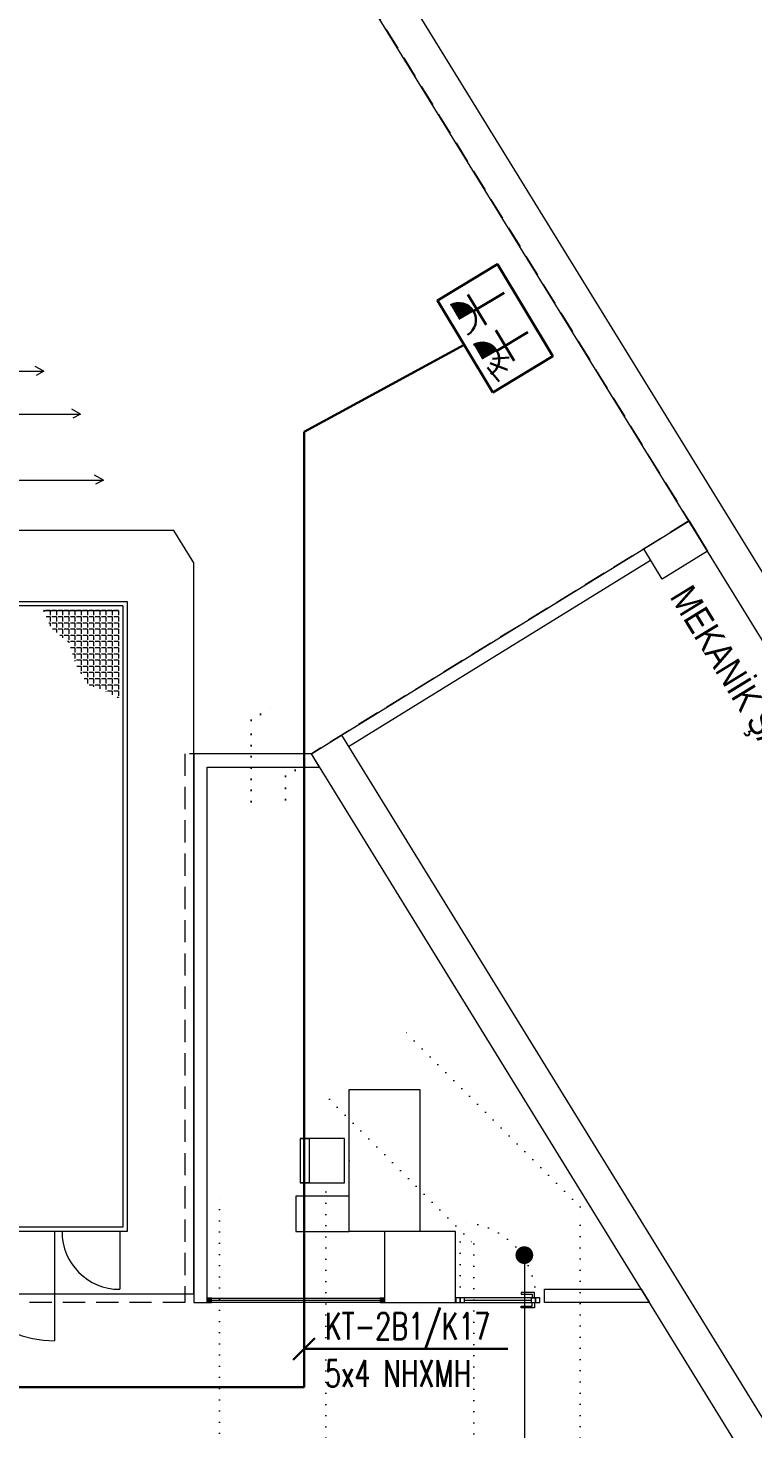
# Model space of a CAD drawing. Header units: metres. Extents: x -13194 to 152406, y -4219 to 19791.
# Drawn here: x 2558 to 3375, y 7048 to 8626 of the extents above; entities that cross this region are included whole.
import ezdxf

# ---------------------------------------------------------------- set-up
doc = ezdxf.new("R2010")
doc.units = ezdxf.units.M
doc.header["$LTSCALE"] = 100
doc.header["$MEASUREMENT"] = 0
for name, pattern in [('DOT2', [0.125, 0, -0.125]), ('DOT5', [0.75, 0, -0.75]), ('HIDDEN', [0.375, 0.25, -0.125])]:
    doc.linetypes.add(name, pattern=pattern)
doc.layers.get('0').update_dxf_attribs({"color": 9, "lineweight": 9})
for name, color, linetype, lineweight in [('00', 9, 'Continuous', 9), ('01', 9, 'Continuous', 9), ('05', 9, 'Continuous', 9), ('06B', 9, 'Continuous', 9), ('06D', 9, 'Continuous', 9), ('10', 9, 'Continuous', 9), ('15', 9, 'Continuous', 9), ('20', 9, 'DOT2', 9), ('21', 9, 'Continuous', 9), ('21_mahal200', 9, 'Continuous', 9), ('E-KABLO', 7, 'Continuous', 30), ('E-KOMBİNE ETANŞ PRİZ (1 FAZ+3 FAZ)', 7, 'Continuous', 30), ('E-YAZI', 7, 'Continuous', 30)]:
    doc.layers.add(name, color=color, linetype=linetype, lineweight=lineweight)
doc.styles.add('E-YAZI', font='txttw.shx')
doc.styles.add('MuuM_TEXT-STANDART', font='ARIALN.TTF')
doc.dimstyles.new('MuuM_DIM200', dxfattribs={"dimscale": 20, "dimtxt": 2, "dimasz": 1, "dimexe": 1, "dimexo": 1, "dimgap": 1, "dimtad": 1, "dimdec": 1, "dimrnd": 0.5, "dimdsep": 46, "dimtxsty": 'MuuM_TEXT-STANDART', "dimblk": 'ARCHTICK', "dimcen": 0, "dimdle": 0.15, "dimclrd": 256, "dimclre": 256, "dimclrt": 256, "dimadec": 0, "dimazin": 0, "dimtfac": 5, "dimtdec": 1, "dimtix": 1, "dimtmove": 2, "dimatfit": 3, "dimldrblk": 'DOT', "dimfxl": 3, "dimfxlon": 1, "dimtolj": 1, "dimlwd": -1, "dimlwe": -1, "dimarcsym": 0})
pattern_1 = [(180, (37871.371, -7935.1185), (-9e-16, -6.985), [5.08, -1.905]), (270, (37871.371, -7935.1185), (6.985, -1e-15), [5.08, -1.905])]

# ---------------------------------------------------------------- blocks, each defined once
blk = doc.blocks.new('100_KOMBİNE ETANŞ PRİZ (1 FAZ+3 FAZ)')
at = {"layer": 'E-KOMBİNE ETANŞ PRİZ (1 FAZ+3 FAZ)', "color": 3}
for p, q in [((-2.086, 4.354), (-3.349, 4.162)), ((-1.918, 4.039), (-2.951, 3.235)), ((-1.749, 3.722), (-2.279, 2.681))]:
    blk.add_line(p, q, dxfattribs=at)
at = {"layer": 'E-KOMBİNE ETANŞ PRİZ (1 FAZ+3 FAZ)', "color": 4}
for p, q in [((-1.423, 3.177), (-1.423, 0.637)), ((1.809, 3.145), (1.809, 0.637)), ((-2.639, 2.496), (-0.137, 2.496)), ((3.04, 2.881), (0.537, 2.881))]:
    blk.add_line(p, q, dxfattribs=at)
at = {"layer": 'E-KOMBİNE ETANŞ PRİZ (1 FAZ+3 FAZ)', "color": 3}
blk.add_lwpolyline([(-3.785, 4.934), (3.785, 4.934), (3.785, 0), (-3.785, 0)], close=True, dxfattribs=at)
at = {"layer": 'E-KOMBİNE ETANŞ PRİZ (1 FAZ+3 FAZ)', "color": 4, "const_width": 1.2}
for points in [[(-1.426, 3.777, 0.414214), (-0.816, 4.366)], [(1.806, 3.729, 0.414214), (2.416, 4.319)]]:
    blk.add_lwpolyline(points, format="xyb", dxfattribs=at)
at = {"layer": 'E-KOMBİNE ETANŞ PRİZ (1 FAZ+3 FAZ)', "color": 4}
for centre in [(-1.416, 4.377), (1.817, 4.345)]:
    blk.add_arc(centre, 1.2, 179.24487, 359.24487, dxfattribs=at)
blk = doc.blocks.new('p-kolon_80x80')
blk.add_lwpolyline([(-40, -40), (40, -40), (40, 40), (-40, 40)], close=True)
blk = doc.blocks.new('2.bod.sitatik')
at = {"layer": '01'}
for points in [[(6612.7, -2131.8), (4752.4, -1474.9), (3694.6, -1194.2), (2863.6, 154.4)], [(2885.9, 194.4), (3720.3, -1159.7), (4764.2, -1436.6), (6627.6, -2094.7)]]:
    blk.add_lwpolyline(points, dxfattribs=at)
for points in [[(3324.2, -593.2), (3273.2, -624.7), (3252.2, -590.6), (3303.3, -559.2)], [(2911.6, -800.5), (3399.2, -1591.8), (3464.9, -1609), (3454.7, -1647.6), (3373.6, -1626.4), (2877.6, -821.5), (2911.6, -800.5)]]:
    blk.add_lwpolyline(points, close=True, dxfattribs=at)
blk.add_blockref('p-kolon_80x80', (3000, -1400), dxfattribs=at)
blk = doc.blocks.new('p-sandalye-03')
for points in [[(-5, -25.1), (-5, 24.9), (-55, 24.9), (-55, -25.1), (-5, -25.1)], [(-55, 24.9), (-45, 24.9), (-45, -25.1), (-55, -25.1)]]:
    blk.add_lwpolyline(points)
blk.add_point((0, -0.1))
blk = doc.blocks.new('m-calisma unitesi 02')
at = {"ltscale": 0.5}
blk.add_lwpolyline([(-160, 140), (-160, 80), (-120, 80), (-120, 140)], close=True, dxfattribs=at)
blk.add_lwpolyline([(0, 80), (0, 0), (-160, 0), (-160, 80)], close=True)
at = {"linetype": 'DOT5'}
blk.add_lwpolyline([(-160, 80), (-160, 80)], dxfattribs=at)
at = {"rotation": 270}
blk.add_blockref('p-sandalye-03', (-80, 80), dxfattribs=at)
blk = doc.blocks.new('p-al-01')
at = {"layer": '06B'}
for points in [[(27, 4.3), (27, 10.6), (42, 10.6), (42, 8.7), (29.3, 8.7), (29.3, 8.7), (29.3, 4.3), (27, 4.3)], [(27, -0.7), (27, -6.9), (42, -6.9), (42, -5), (29.3, -5), (29.3, -5), (29.3, -0.7), (27, -0.7)]]:
    blk.add_lwpolyline(points, dxfattribs=at)
at = {"layer": '06D'}
for p, q in [((115.7, 4.3), (28.8, 4.3)), ((28.8, -0.7), (115.7, -0.7))]:
    blk.add_line(p, q, dxfattribs=at)
at = {"layer": '10'}
for points in [[(25.7, -0.7), (25.7, 4.3), (20.7, 4.3), (20.7, -0.7)], [(30.7, -0.7), (30.7, 4.3), (25.7, 4.3), (25.7, -0.7)], [(110.7, -0.7), (110.7, 4.3), (105.7, 4.3), (105.7, -0.7)], [(115.7, -0.7), (115.7, 4.3), (110.7, 4.3), (110.7, -0.7)]]:
    blk.add_lwpolyline(points, close=True, dxfattribs=at)
at = {"layer": '15'}
blk.add_lwpolyline([(105.7, 1.8), (30.7, 1.8)], dxfattribs=at)
at = {"layer": '20'}
blk.add_lwpolyline([(110.7, -0.7), (110.7, -85.7)], dxfattribs=at)
blk.add_arc((110.7, -0.7), 85, 180, 270, dxfattribs=at)
blk = doc.blocks.new('prf-10x10')
blk.add_lwpolyline([(-5, -5), (5, -5), (5, 5), (-5, 5)], close=True)
at = {"color": 255}
blk.add_solid([(-5, -5), (5, -5), (-5, 5), (5, 5)], dxfattribs=at)
at = {"layer": '10'}
blk.add_point((0, 0), dxfattribs=at)
blk = doc.blocks.new('_ArchTick')
at = {"color": 0, "linetype": 'ByBlock', "const_width": 0.15}
blk.add_lwpolyline([(-0.5, -0.5), (0.5, 0.5)], dxfattribs=at)
blk = doc.blocks.new('_Dot')
at = {"color": 0, "linetype": 'ByBlock', "lineweight": -2}
blk.add_line((-0.5, 0), (-1, 0), dxfattribs=at)
at = {"color": 0, "linetype": 'ByBlock', "const_width": 0.5}
blk.add_lwpolyline([(-0.25, 0, 1), (0.25, 0, 1)], format="xyb", close=True, dxfattribs=at)
blk = doc.blocks.new('2.bod.Mimari')
at = {"layer": '06D'}
h = blk.add_hatch(dxfattribs=at)
h.set_pattern_fill('ANGLE', color=256, style=0)
h.set_pattern_definition(pattern_1)
h.paths.add_polyline_path([(2604.25, -696.63), (2612.83, -722.34), (2625.26, -743.77), (2643.27, -749.77), (2660, -758.69), (2660, -660), (2656.5, -660), (2591.5, -660), (2583, -660), (2575.53, -660), (2584.1, -679.91)])
h = blk.add_hatch(dxfattribs=at)
h.set_pattern_fill('ANGLE', color=256, style=0)
h.set_pattern_definition(pattern_1)
h.paths.add_polyline_path([(2604.25, -696.63), (2612.83, -722.34), (2625.26, -743.77), (2643.27, -749.77), (2660, -758.69), (2660, -660), (2656.5, -660), (2591.5, -660), (2583, -660), (2575.53, -660), (2584.1, -679.91)])
at = {"layer": '00'}
for points in [[(2911.64, -800.47), (3252.18, -590.64)], [(2919.51, -813.24), (3260.05, -603.41)]]:
    blk.add_lwpolyline(points, dxfattribs=at)
for points in [[(2877.58, -821.46), (2745, -821.46), (2745, -1440), (2760, -1440), (2759.94, -1425), (2760, -1425), (2760, -836.46), (2886.83, -836.46)], [(3258.72, -1440), (3140.29, -1440), (3140.29, -1425), (3249.48, -1425)]]:
    blk.add_lwpolyline(points, close=True, dxfattribs=at)
at = {"layer": '06D'}
for p, q in [((2448.04, -438.77), (2617.36, -438.77)), ((2459.76, -513.13), (2643.14, -513.13)), ((2260, -650), (2670, -650)), ((2665, -655), (2265, -655)), ((2575.53, -660), (2659.97, -660)), ((2665, -655), (2665, -1355)), ((2670, -650), (2670, -1360)), ((2670, -1000), (2670, -1355)), ((2665, -1355), (2265, -1355)), ((2670, -1360), (2260, -1360)), ((2588.05, -1360), (2588.05, -1483)), ((2661.5, -1360), (2661.5, -1425))]:
    blk.add_line(p, q, dxfattribs=at)
for points in [[(2055.21, -425.07), (2055.21, -354.62), (2471.39, -354.62), (2471.39, -390.57), (2576.12, -390.57)], [(2576.12, -390.57), (2566.26, -385.15)], [(2576.12, -390.57), (2567.36, -395.25)], [(2617.36, -438.77), (2607.5, -433.35)], [(2617.36, -438.77), (2608.6, -443.45)], [(2643.14, -513.13), (2633.28, -507.71)], [(2643.14, -513.13), (2634.38, -517.81)]]:
    blk.add_lwpolyline(points, dxfattribs=at)
for points in [[(2340, -1430), (2745, -1430), (2745, -606.29), (2722.64, -570), (2340, -570)], [(2960, -1435), (2960, -1440), (2760, -1440), (2760, -1435)]]:
    blk.add_lwpolyline(points, close=True, dxfattribs=at)
at = {"layer": '06D', "linetype": 'DOT2', "lineweight": -3}
for points in [[(2809.57, -875.17), (2809.57, -783.62), (2833.52, -768.87)], [(2848.45, -873.03), (2848.45, -846.63), (2872.39, -831.87)]]:
    blk.add_lwpolyline(points, dxfattribs=at)
at = {"layer": '06D', "linetype": 'DOT2'}
for points in [[(2897.84, -1210.88), (3060.69, -1373.73), (3060.69, -1715.29, -0.4142136), (2966.19, -1809.79), (1311.79, -1809.79, 0.4142136), (1226.29, -1895.29), (1226.29, -3734.29), (1346.29, -3734.29), (1346.29, -2024.29, -0.4142136), (1440.79, -1929.79), (3095.19, -1929.79, 0.4142136), (3180.69, -1844.29), (3180.69, -1332.19), (2978.61, -1130.11)], [(402.38, -2372, 0.4142136), (372.38, -2402), (372.38, -3732.3), (252.38, -3732.3), (252.38, -2342, -0.4142136), (342.38, -2252), (1048.17, -2252, 0.4142136), (1078.17, -2222), (1078.17, -1719.8, -0.4142136), (1168.17, -1629.8), (2743.84, -1629.8, 0.4142136), (2773.84, -1599.8), (2773.84, -1315.34)], [(2893.84, -1315.34), (2893.84, -1659.8, -0.4142136), (2803.84, -1749.8), (2202.25, -1749.8)]]:
    blk.add_lwpolyline(points, format="xyb", dxfattribs=at)
at = {"layer": '06D'}
for centre, radius, end in [((2588.05, -1360), 123, 269.99931), ((2661.5, -1360), 65, 270)]:
    blk.add_arc(centre, radius, 180, end, dxfattribs=at)
at = {"layer": '15'}
blk.add_lwpolyline([(2955, -1437.5), (2765, -1437.5)], dxfattribs=at)
at = {"layer": '20', "color": 251, "linetype": 'HIDDEN'}
blk.add_lwpolyline([(1981.24, 154.38), (2863.59, 154.38), (3303.26, -559.16), (2877.58, -821.46), (2735, -821.46), (2735, -1440), (2735, -1440), (2340, -1440), (2340, -1360), (2260, -1360), (2260, -1440), (1640, -1440), (1640, -1360), (1560, -1360), (1560, -1440), (940, -1440), (940, -1360), (860, -1360), (860, -1440), (440, -1440), (440, -892.23)], close=True, dxfattribs=at)
at = {"rotation": 180}
blk.add_blockref('p-al-01', (3155.96, -1435.4), dxfattribs=at)
at = {"layer": '05', "rotation": 90.00000000000001}
blk.add_blockref('m-calisma unitesi 02', (3000, -1200), dxfattribs=at)
at = {"layer": '10', "xscale": 0.5, "yscale": 0.5}
for p in [(2762.5, -1437.5), (2957.5, -1437.5)]:
    blk.add_blockref('prf-10x10', p, dxfattribs=at)
at = {"layer": '21', "style": 'MuuM_TEXT-STANDART'}
blk.add_text('MEKANİK ŞAFT', height=30, rotation=301.52599, dxfattribs=at).set_placement((3280.93, -644.38))
at = {"layer": '21_mahal200'}
blk.add_leader([(3117.66, -1386.49), (3117.66, -1698.61)], dimstyle='MuuM_DIM200', override={"dimasz": 1, "dimfxl": 10}, dxfattribs=at)

msp = doc.modelspace()

# ---------------------------------------------------------------- linework, layer by layer
at = {"layer": 'E-KABLO', "color": 6}
for p, q in [((3049.8, 8269.2), (2869.3, 8171.3)), ((2869.3, 8171.3), (2869.3, 7094.8)), ((1168, 7094.8), (2869.3, 7094.8))]:
    msp.add_line(p, q, dxfattribs=at)
at = {"layer": 'E-YAZI'}
for p, q in [((2857.2, 7125.7), (2881.4, 7149.9)), ((2869.3, 7137.8), (3098.9, 7137.8))]:
    msp.add_line(p, q, dxfattribs=at)

# ---------------------------------------------------------------- block references
for name in ['2.bod.sitatik', '2.bod.Mimari']:
    msp.add_blockref(name, (0, 8630))
at = {"layer": 'E-KOMBİNE ETANŞ PRİZ (1 FAZ+3 FAZ)', "xscale": 16, "yscale": 16, "zscale": 16, "rotation": 121.0615630385236}
msp.add_blockref('100_KOMBİNE ETANŞ PRİZ (1 FAZ+3 FAZ)', (3118.5, 8308.2), dxfattribs=at)

# ---------------------------------------------------------------- texts
at = {"layer": 'E-KABLO', "color": 3, "linetype": 'Continuous', "style": 'E-YAZI', "width": 0.7}
for s, p in [('KT-2B1/K17', (2892.9, 7148.6)), ('5x4 NHXMH', (2892.9, 7095.1))]:
    msp.add_text(s, height=30, dxfattribs=at).set_placement(p)

doc.saveas('drawing.dxf')
